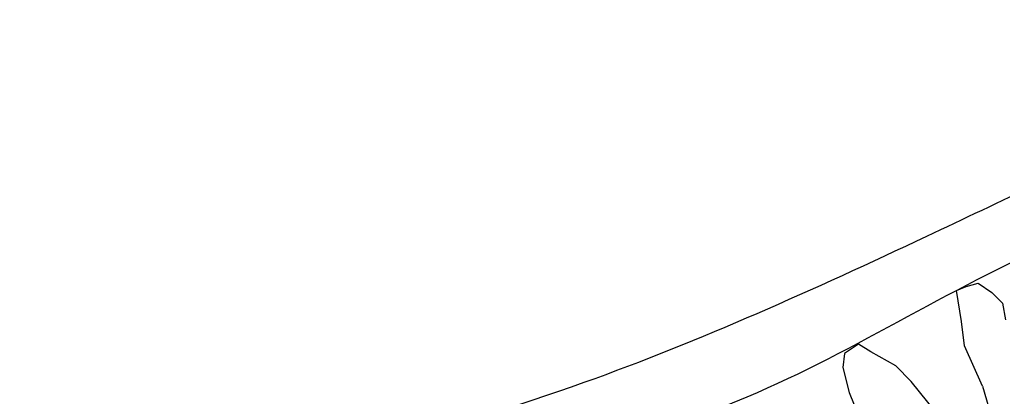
# Model space of a CAD drawing. Header units: inches. Extents: x 15.4 to 57.9, y 9.9 to 34.7.
# Drawn here: x 17.1184 to 17.3764, y 21.2857 to 21.3848 of the extents above; entities that cross this region are included whole.
import ezdxf

# ---------------------------------------------------------------- set-up
doc = ezdxf.new("R2010")
doc.units = ezdxf.units.IN
doc.header["$MEASUREMENT"] = 0
doc.layers.add('02', color=2, linetype='Continuous')

msp = doc.modelspace()

# ---------------------------------------------------------------- linework, layer by layer
at = {"layer": '02'}
for p, q in [((17.36665, 21.31485), (17.36985, 21.31565)), ((17.36985, 21.31565), (17.37345, 21.31325)), ((17.36412, 21.31374), (17.36665, 21.31485)), ((17.36545, 21.30566), (17.36412, 21.31374)), ((17.37345, 21.31325), (17.37624, 21.31045)), ((17.37624, 21.31045), (17.37704, 21.30606)), ((17.36625, 21.29927), (17.36545, 21.30566)), ((17.33841, 21.29966), (17.33475, 21.29722)), ((17.34167, 21.29763), (17.33841, 21.29966)), ((17.33475, 21.29722), (17.33434, 21.29355)), ((17.34819, 21.29396), (17.34167, 21.29763)), ((17.371, 21.28867), (17.36625, 21.29927)), ((17.33434, 21.29355), (17.33597, 21.28704)), ((17.35226, 21.28989), (17.34819, 21.29396)), ((17.35878, 21.28175), (17.35226, 21.28989)), ((17.33597, 21.28704), (17.33841, 21.28093)), ((17.371, 21.28867), (17.37263, 21.28297))]:
    msp.add_line(p, q, dxfattribs=at)
for points in [[(16.83185, 21.2482), (17.08234, 21.24806), (17.15688, 21.26011), (17.26649, 21.28968), (17.35637, 21.32802), (17.41446, 21.3554), (17.47913, 21.3795), (17.50982, 21.38388), (17.53985, 21.38274), (17.57449, 21.36526), (17.59203, 21.34445), (17.59203, 21.32364), (17.58764, 21.30721), (17.56901, 21.29626), (17.54709, 21.29954), (17.53613, 21.31269), (17.53941, 21.29078), (17.54709, 21.26887), (17.56134, 21.24258), (17.57461, 21.22809), (17.58449, 21.21958), (17.5986, 21.21254), (17.64052, 21.21254)], [(17.58472, 21.35346), (17.5545, 21.36719), (17.52521, 21.37085), (17.50323, 21.36719), (17.47393, 21.35987), (17.43914, 21.34523), (17.39337, 21.32784), (17.30913, 21.28576), (17.24596, 21.26563), (17.1187, 21.23452), (17.05919, 21.22537), (17.00242, 21.22263), (16.83185, 21.22533)], [(17.53637, 21.31258), (17.52779, 21.32652), (17.49786, 21.31815), (17.4509, 21.29732), (17.38554, 21.27273), (17.29096, 21.23585), (17.25329, 21.22202), (17.18083, 21.20118), (17.1382, 21.19656), (17.10412, 21.19589)]]:
    msp.add_spline(points, degree=3, dxfattribs=at)

doc.saveas('drawing.dxf')
